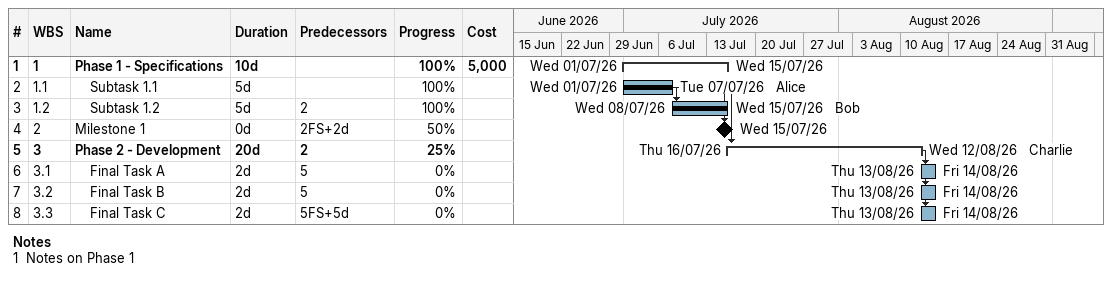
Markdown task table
| ID | WBS | Task | Duration | Start | Finish | Predecessors | Resources | % complete | Cost |
|---|---|---|---|---|---|---|---|---|---|
| 1 | 1 | **Phase 1 - Specifications** | 10d | 2026-07-01 | 2026-07-15 |  |  | 100 | 5000 |
| 2 | 1.1 | Subtask 1.1 | 5d | 2026-07-01 | 2026-07-07 |  | Alice | 100 |  |
| 3 | 1.2 | Subtask 1.2 | 5d | 2026-07-08 | 2026-07-15 | 2 | Bob | 100 |  |
| 4 | 2 | Milestone 1 | 0d | 2026-07-15 | 2026-07-15 | 2FS+2d |  | 50 |  |
| 5 | 3 | **Phase 2 - Development** | 20d | 2026-07-16 | 2026-08-12 | 2 | Charlie | 25 |  |
| 6 | 3.1 | Final Task A | 2d | 2026-08-13 | 2026-08-14 | 5 |  | 0 |  |
| 7 | 3.2 | Final Task B | 2d | 2026-08-13 | 2026-08-14 | 5 |  | 0 |  |
| 8 | 3.3 | Final Task C | 2d | 2026-08-13 | 2026-08-14 | 5FS+5d |  | 0 |  |

Notes
- 1: Notes on Phase 1
